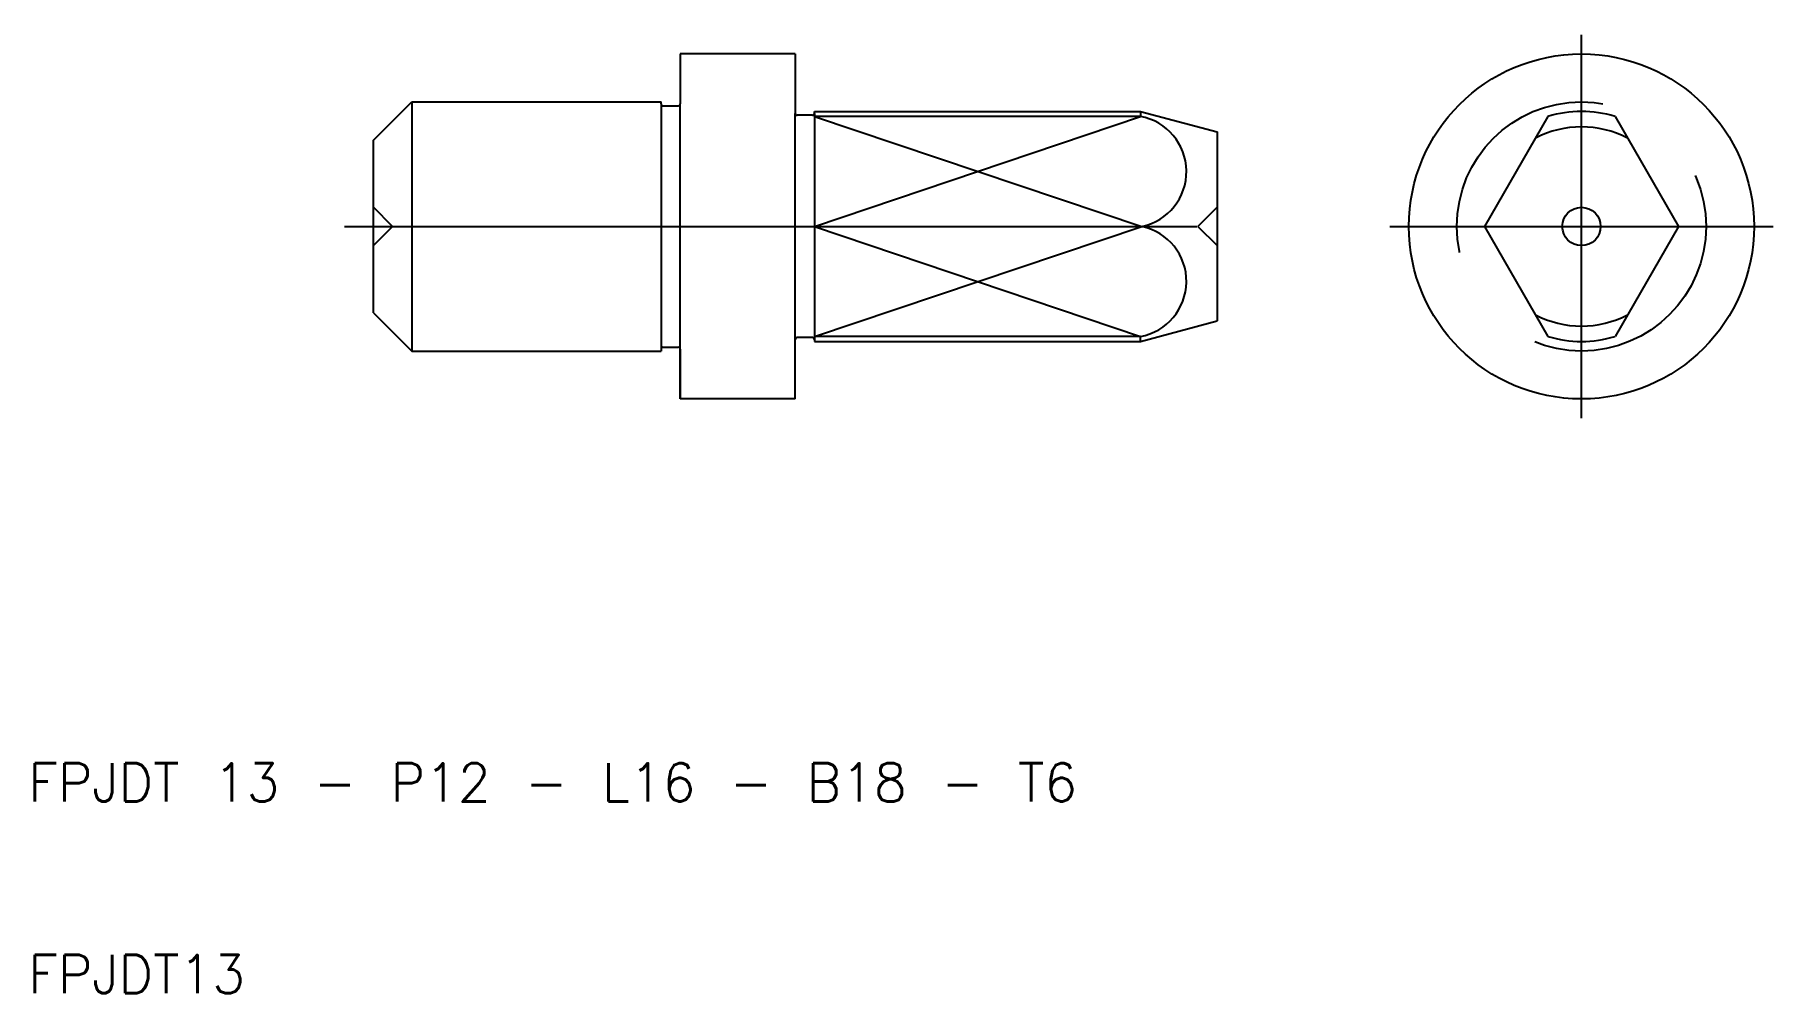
# Model space of a CAD drawing. Extents: x 10.3 to 101, y 10 to 60.
import ezdxf

# ---------------------------------------------------------------- set-up
doc = ezdxf.new("R2010")
doc.units = 0
doc.linetypes.add('CENTER', pattern=[50.8, 31.75, -6.35, 6.35, -6.35])
doc.linetypes.add('DASHED', pattern=[19.05, 12.7, -6.35])
doc.layers.get('0').update_dxf_attribs({"linetype": 'CONTINUOUS'})
doc.layers.add('CENTER', color=1, linetype='CENTER')
doc.styles.get("Standard").update_dxf_attribs({"font": 'txt.shx'})

msp = doc.modelspace()

# ---------------------------------------------------------------- linework, layer by layer
for p, q in [((50, 59), (44, 59)), ((44, 59), (44, 56.4)), ((50, 59), (50, 55.9)), ((28, 54.5), (30, 56.5)), ((30, 56.5), (43, 56.5)), ((30, 56.5), (30, 43.5)), ((43, 56.4), (43, 56.5)), ((43, 56.4), (43, 43.6)), ((43.1, 56.3), (43.9, 56.3)), ((44, 43.6), (44, 56.4)), ((50, 44.1), (50, 55.9)), ((50.9, 55.8), (50.1, 55.8)), ((51, 56), (68, 56)), ((51, 55.9), (51, 56)), ((51, 55.9), (51, 44.1)), ((68, 55.739), (51, 55.739)), ((68, 56), (72, 54.928)), ((68, 56), (68, 55.739)), ((89.25, 55.739), (85.937, 50)), ((92.75, 55.739), (96.063, 50)), ((28, 45.5), (28, 54.5)), ((72, 54.928), (72, 45.072)), ((51, 50), (68.08, 50)), ((85.937, 50), (89.25, 44.261)), ((96.063, 50), (92.75, 44.261)), ((28, 45.5), (30, 43.5)), ((68, 44), (72, 45.072)), ((43, 43.6), (43, 43.5)), ((43.1, 43.7), (43.9, 43.7)), ((44, 43.6), (44, 41)), ((44, 41), (44, 43.6)), ((50, 41), (50, 44.1)), ((50.9, 44.2), (50.1, 44.2)), ((68, 44.261), (51, 44.261)), ((51, 44.1), (51, 44)), ((51, 44), (68, 44)), ((68, 44), (68, 44.261)), ((30, 43.5), (43, 43.5)), ((50, 41), (44, 41))]:
    msp.add_line(p, q)
at = {"color": 3}
for p, q in [((51, 50), (68, 55.739)), ((51, 55.739), (68.08, 50)), ((51, 44.261), (68.08, 50)), ((51, 50), (68, 44.261))]:
    msp.add_line(p, q, dxfattribs=at)
at = {"color": 3, "linetype": 'DASHED'}
for p, q in [((29, 50), (28, 51)), ((71, 50), (72, 51)), ((29, 50), (28, 49)), ((71, 50), (72, 49))]:
    msp.add_line(p, q, dxfattribs=at)
for radius in [9, 1]:
    msp.add_circle((91, 50), radius)
msp.add_circle((91, 50), 6.5, dxfattribs=at)
for centre, radius, start, end in [((43.1, 56.4), 0.1, 180, 270), ((43.9, 56.4), 0.1, 270, 0), ((50.1, 55.9), 0.1, 180, 270), ((50.9, 55.9), 0.1, 270, 0), ((67.475, 52.862), 2.925, 281.935, 79.66223), ((91, 50), 6, 73.04224, 106.95776), ((91, 50), 5.196, 62.44426, 117.55574), ((67.475, 47.138), 2.925, 280.33777, 78.065), ((91, 50), 5.196, 242.44426, 297.55574), ((43.1, 43.6), 0.1, 90, 180), ((43.9, 43.6), 0.1, 0, 90), ((50.1, 44.1), 0.1, 90, 180), ((50.9, 44.1), 0.1, 0, 90), ((91, 50), 6, 253.04224, 286.95776)]:
    msp.add_arc(centre, radius, start, end)
at = {"layer": 'CENTER'}
for p, q in [((91, 40), (91, 60)), ((26.5, 50), (73.5, 50)), ((81, 50), (101, 50))]:
    msp.add_line(p, q, dxfattribs=at)

# ---------------------------------------------------------------- texts
for s, p in [('FPJDT 13 - P12 - L16 - B18 - T6', (10, 20)), ('FPJDT13', (10, 10))]:
    msp.add_text(s, height=2).set_placement(p)

doc.saveas('drawing.dxf')
